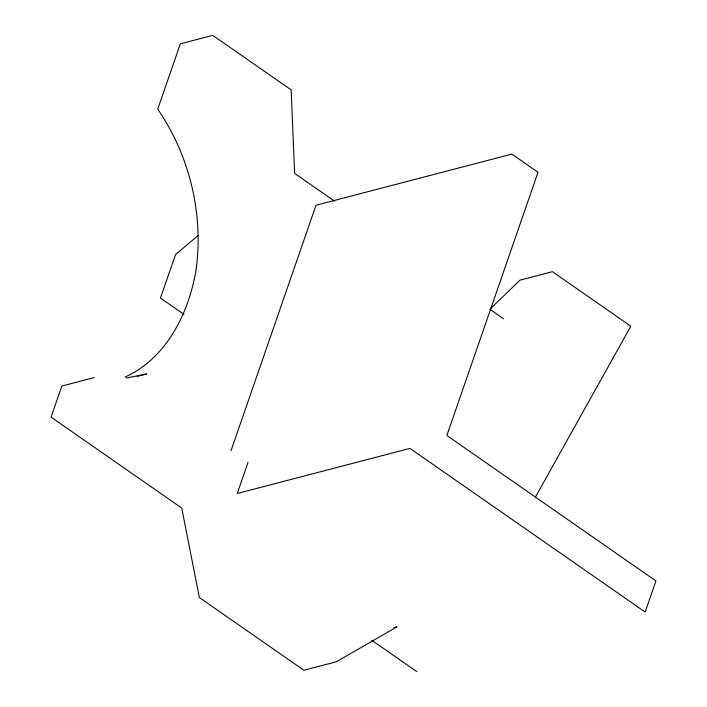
<?xml version="1.0" encoding="UTF-8"?>
<svg xmlns="http://www.w3.org/2000/svg" width="707" height="707" viewBox="0 0 707 707"><rect width="100%" height="100%" fill="white"/><g stroke="black" fill="none" stroke-linecap="round" stroke-linejoin="round"><path stroke-width="1.06" d="M230.995 450.757L316.011 205.242L511.877 154.099L538.009 172.278L446.868 435.477L655.928 580.933L645.155 612.041L409.963 448.406L237.243 493.504L248.016 462.396M535.243 497.419L630.83 326.219L552.432 271.674L520.016 280.14L490.145 309.047M198.278 235.44L175.566 254.485L160.48 298.036L183.908 314.341M125.024 377.052C166.269 358.493 188.354 313.749 195.892 271.099C203.961 214.725 189.874 156.079 157.723 109.143L180.347 43.816L212.763 35.35L291.16 89.895L294.625 173.383L334.446 201.088M94.261 377.565L61.845 386.031L51.072 417.148L181.734 508.05L199.356 597.53L303.886 670.254L336.302 661.787L397.016 626.826L393.887 627.639M137.185 376.407L146.596 373.95L126.279 378.042M490.11 309.392L503.684 318.839M371.811 640.303L416.874 671.65"/></g></svg>
